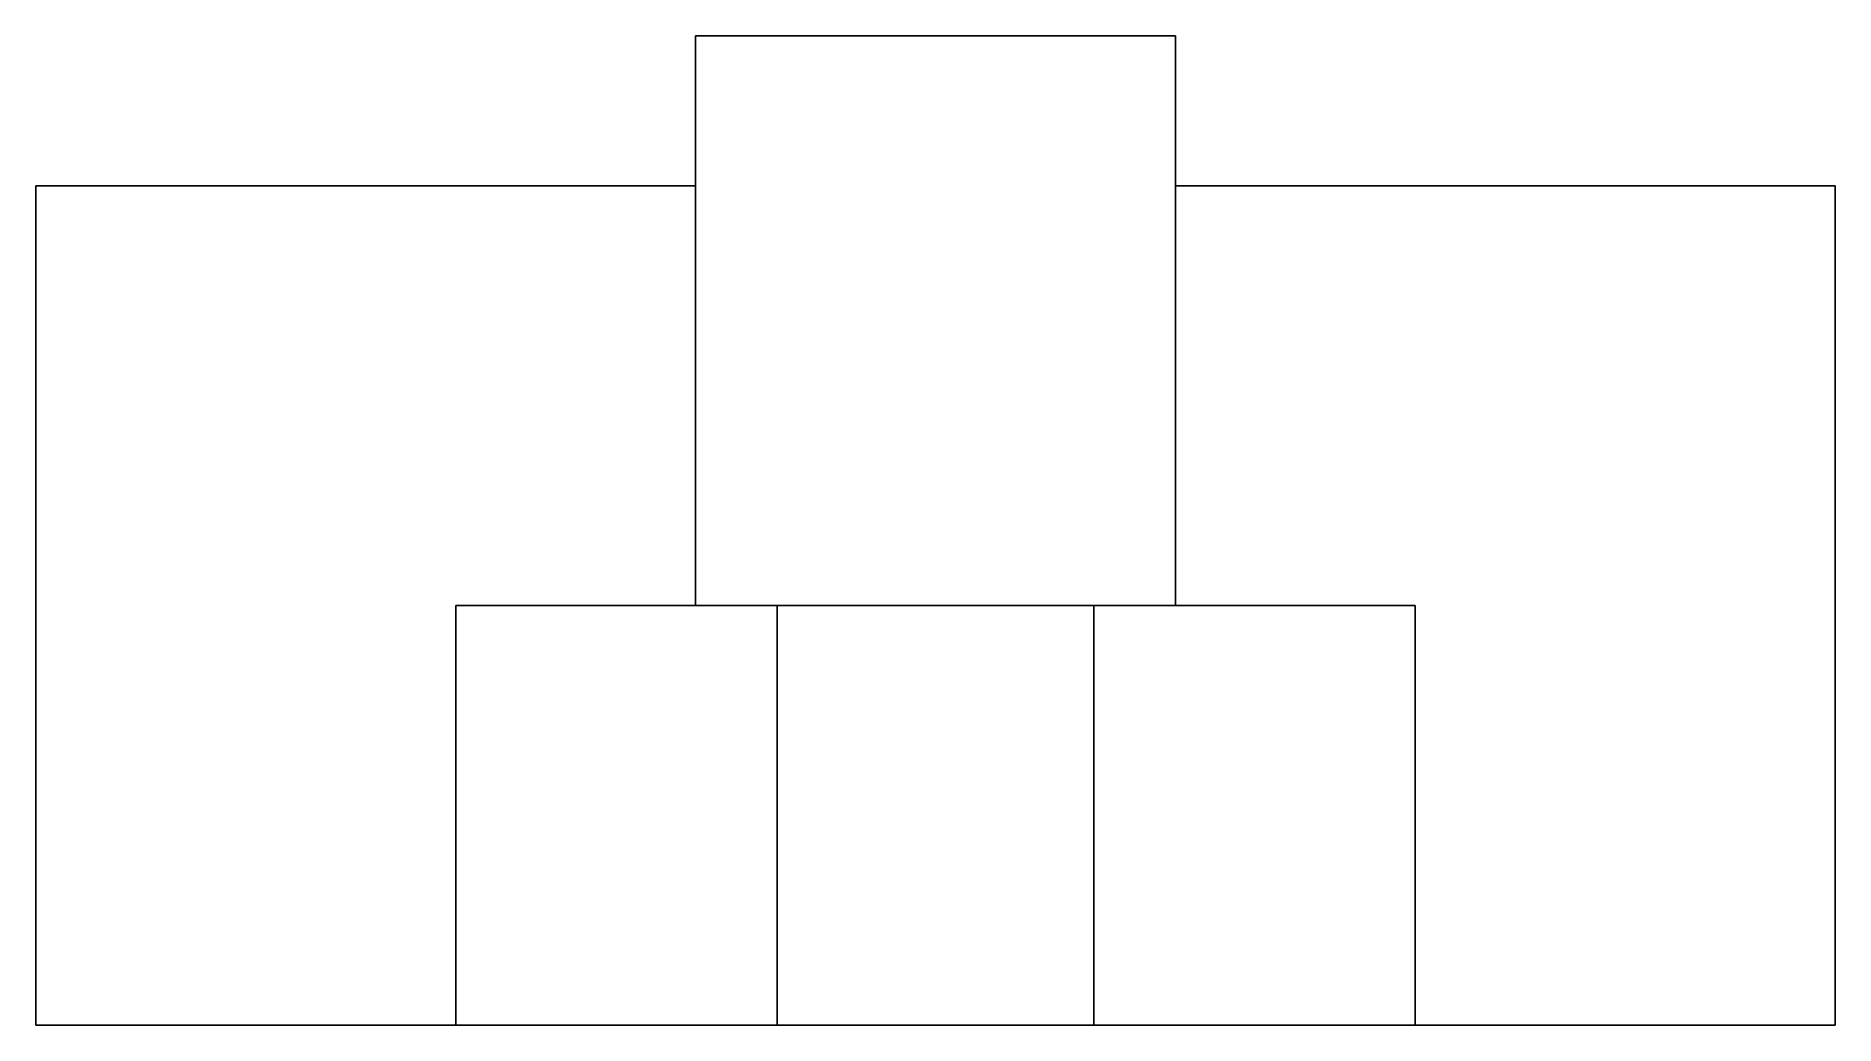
# Model space of a CAD drawing. Header units: metres. Extents: x -15 to 15, y 0 to 16.5.
import ezdxf

# ---------------------------------------------------------------- set-up
doc = ezdxf.new("R2010")
doc.units = ezdxf.units.M

msp = doc.modelspace()

# ---------------------------------------------------------------- linework, layer by layer
for points in [[(4, 16.5), (3.84, 16.5), (3.68, 16.5), (3.52, 16.5), (3.36, 16.5), (3.2, 16.5), (3.04, 16.5), (2.88, 16.5), (2.72, 16.5), (2.56, 16.5), (2.4, 16.5), (2.24, 16.5), (2.08, 16.5), (1.92, 16.5), (1.76, 16.5), (1.6, 16.5), (1.44, 16.5), (1.28, 16.5), (1.12, 16.5), (0.96, 16.5), (0.8, 16.5), (0.64, 16.5), (0.48, 16.5), (0.32, 16.5), (0.16, 16.5), (0, 16.5), (-0.16, 16.5), (-0.32, 16.5), (-0.48, 16.5), (-0.64, 16.5), (-0.8, 16.5), (-0.96, 16.5), (-1.12, 16.5), (-1.28, 16.5), (-1.44, 16.5), (-1.6, 16.5), (-1.76, 16.5), (-1.92, 16.5), (-2.08, 16.5), (-2.24, 16.5), (-2.4, 16.5), (-2.56, 16.5), (-2.72, 16.5), (-2.88, 16.5), (-3.04, 16.5), (-3.2, 16.5), (-3.36, 16.5), (-3.52, 16.5), (-3.68, 16.5), (-3.84, 16.5), (-4, 16.5)], [(-4, 14.487), (-4, 14.561), (-4, 14.635), (-4, 14.708), (-4, 14.78), (-4, 14.849), (-4, 14.918), (-4, 14.988), (-4, 15.053), (-4, 15.118), (-4, 15.182), (-4, 15.246), (-4, 15.306), (-4, 15.366), (-4, 15.425), (-4, 15.482), (-4, 15.537), (-4, 15.591), (-4, 15.646), (-4, 15.695), (-4, 15.745), (-4, 15.795), (-4, 15.841), (-4, 15.885), (-4, 15.93), (-4, 15.974), (-4, 16.012), (-4, 16.051), (-4, 16.09), (-4, 16.126), (-4, 16.159), (-4, 16.192), (-4, 16.225), (-4, 16.253), (-4, 16.28), (-4, 16.307), (-4, 16.332), (-4, 16.354), (-4, 16.375), (-4, 16.396), (-4, 16.413), (-4, 16.428), (-4, 16.443), (-4, 16.458), (-4, 16.467), (-4, 16.476), (-4, 16.485), (-4, 16.491), (-4, 16.494), (-4, 16.497), (-4, 16.5)], [(4, 16.5), (4, 16.497), (4, 16.494), (4, 16.491), (4, 16.485), (4, 16.476), (4, 16.467), (4, 16.458), (4, 16.443), (4, 16.428), (4, 16.413), (4, 16.396), (4, 16.375), (4, 16.354), (4, 16.332), (4, 16.307), (4, 16.28), (4, 16.253), (4, 16.225), (4, 16.192), (4, 16.159), (4, 16.126), (4, 16.09), (4, 16.051), (4, 16.012), (4, 15.974), (4, 15.93), (4, 15.885), (4, 15.841), (4, 15.795), (4, 15.745), (4, 15.695), (4, 15.646), (4, 15.591), (4, 15.537), (4, 15.482), (4, 15.425), (4, 15.366), (4, 15.306), (4, 15.246), (4, 15.182), (4, 15.118), (4, 15.053), (4, 14.988), (4, 14.918), (4, 14.849), (4, 14.78), (4, 14.708), (4, 14.635), (4, 14.561), (4, 14.487)], [(-4, 14), (-4, 14.01), (-4, 14.019), (-4, 14.029), (-4, 14.039), (-4, 14.049), (-4, 14.058), (-4, 14.068), (-4, 14.078), (-4, 14.088), (-4, 14.097), (-4, 14.107), (-4, 14.117), (-4, 14.127), (-4, 14.136), (-4, 14.146), (-4, 14.156), (-4, 14.166), (-4, 14.175), (-4, 14.185), (-4, 14.195), (-4, 14.205), (-4, 14.214), (-4, 14.224), (-4, 14.234), (-4, 14.244), (-4, 14.253), (-4, 14.263), (-4, 14.273), (-4, 14.283), (-4, 14.292), (-4, 14.302), (-4, 14.312), (-4, 14.322), (-4, 14.331), (-4, 14.341), (-4, 14.351), (-4, 14.361), (-4, 14.37), (-4, 14.38), (-4, 14.39), (-4, 14.4), (-4, 14.409), (-4, 14.419), (-4, 14.429), (-4, 14.439), (-4, 14.448), (-4, 14.458), (-4, 14.468), (-4, 14.478), (-4, 14.487)], [(4, 14), (4, 14.01), (4, 14.019), (4, 14.029), (4, 14.039), (4, 14.049), (4, 14.058), (4, 14.068), (4, 14.078), (4, 14.088), (4, 14.097), (4, 14.107), (4, 14.117), (4, 14.127), (4, 14.136), (4, 14.146), (4, 14.156), (4, 14.166), (4, 14.175), (4, 14.185), (4, 14.195), (4, 14.205), (4, 14.214), (4, 14.224), (4, 14.234), (4, 14.244), (4, 14.253), (4, 14.263), (4, 14.273), (4, 14.283), (4, 14.292), (4, 14.302), (4, 14.312), (4, 14.322), (4, 14.331), (4, 14.341), (4, 14.351), (4, 14.361), (4, 14.37), (4, 14.38), (4, 14.39), (4, 14.4), (4, 14.409), (4, 14.419), (4, 14.429), (4, 14.439), (4, 14.448), (4, 14.458), (4, 14.468), (4, 14.478), (4, 14.487)], [(-15, 0), (-15, 0.28), (-15, 0.56), (-15, 0.84), (-15, 1.12), (-15, 1.4), (-15, 1.68), (-15, 1.96), (-15, 2.24), (-15, 2.52), (-15, 2.8), (-15, 3.08), (-15, 3.36), (-15, 3.64), (-15, 3.92), (-15, 4.2), (-15, 4.48), (-15, 4.76), (-15, 5.04), (-15, 5.32), (-15, 5.6), (-15, 5.88), (-15, 6.16), (-15, 6.44), (-15, 6.72), (-15, 7), (-15, 7.28), (-15, 7.56), (-15, 7.84), (-15, 8.12), (-15, 8.4), (-15, 8.68), (-15, 8.96), (-15, 9.24), (-15, 9.52), (-15, 9.8), (-15, 10.08), (-15, 10.36), (-15, 10.64), (-15, 10.92), (-15, 11.2), (-15, 11.48), (-15, 11.76), (-15, 12.04), (-15, 12.32), (-15, 12.6), (-15, 12.88), (-15, 13.16), (-15, 13.44), (-15, 13.72), (-15, 14)], [(-15, 14), (-14.78, 14), (-14.56, 14), (-14.34, 14), (-14.12, 14), (-13.9, 14), (-13.68, 14), (-13.46, 14), (-13.24, 14), (-13.02, 14), (-12.8, 14), (-12.58, 14), (-12.36, 14), (-12.14, 14), (-11.92, 14), (-11.7, 14), (-11.48, 14), (-11.26, 14), (-11.04, 14), (-10.82, 14), (-10.6, 14), (-10.38, 14), (-10.16, 14), (-9.94, 14), (-9.72, 14), (-9.5, 14), (-9.28, 14), (-9.06, 14), (-8.84, 14), (-8.62, 14), (-8.4, 14), (-8.18, 14), (-7.96, 14), (-7.74, 14), (-7.52, 14), (-7.3, 14), (-7.08, 14), (-6.86, 14), (-6.64, 14), (-6.42, 14), (-6.2, 14), (-5.98, 14), (-5.76, 14), (-5.54, 14), (-5.32, 14), (-5.1, 14), (-4.88, 14), (-4.66, 14), (-4.44, 14), (-4.22, 14), (-4, 14)], [(-4, 7), (-4, 7.14), (-4, 7.28), (-4, 7.42), (-4, 7.56), (-4, 7.7), (-4, 7.84), (-4, 7.98), (-4, 8.12), (-4, 8.26), (-4, 8.4), (-4, 8.54), (-4, 8.68), (-4, 8.82), (-4, 8.96), (-4, 9.1), (-4, 9.24), (-4, 9.38), (-4, 9.52), (-4, 9.66), (-4, 9.8), (-4, 9.94), (-4, 10.08), (-4, 10.22), (-4, 10.36), (-4, 10.5), (-4, 10.64), (-4, 10.78), (-4, 10.92), (-4, 11.06), (-4, 11.2), (-4, 11.34), (-4, 11.48), (-4, 11.62), (-4, 11.76), (-4, 11.9), (-4, 12.04), (-4, 12.18), (-4, 12.32), (-4, 12.46), (-4, 12.6), (-4, 12.74), (-4, 12.88), (-4, 13.02), (-4, 13.16), (-4, 13.3), (-4, 13.44), (-4, 13.58), (-4, 13.72), (-4, 13.86), (-4, 14)], [(15, 14), (14.78, 14), (14.56, 14), (14.34, 14), (14.12, 14), (13.9, 14), (13.68, 14), (13.46, 14), (13.24, 14), (13.02, 14), (12.8, 14), (12.58, 14), (12.36, 14), (12.14, 14), (11.92, 14), (11.7, 14), (11.48, 14), (11.26, 14), (11.04, 14), (10.82, 14), (10.6, 14), (10.38, 14), (10.16, 14), (9.94, 14), (9.72, 14), (9.5, 14), (9.28, 14), (9.06, 14), (8.84, 14), (8.62, 14), (8.4, 14), (8.18, 14), (7.96, 14), (7.74, 14), (7.52, 14), (7.3, 14), (7.08, 14), (6.86, 14), (6.64, 14), (6.42, 14), (6.2, 14), (5.98, 14), (5.76, 14), (5.54, 14), (5.32, 14), (5.1, 14), (4.88, 14), (4.66, 14), (4.44, 14), (4.22, 14), (4, 14)], [(4, 14), (4, 13.86), (4, 13.72), (4, 13.58), (4, 13.44), (4, 13.3), (4, 13.16), (4, 13.02), (4, 12.88), (4, 12.74), (4, 12.6), (4, 12.46), (4, 12.32), (4, 12.18), (4, 12.04), (4, 11.9), (4, 11.76), (4, 11.62), (4, 11.48), (4, 11.34), (4, 11.2), (4, 11.06), (4, 10.92), (4, 10.78), (4, 10.64), (4, 10.5), (4, 10.36), (4, 10.22), (4, 10.08), (4, 9.94), (4, 9.8), (4, 9.66), (4, 9.52), (4, 9.38), (4, 9.24), (4, 9.1), (4, 8.96), (4, 8.82), (4, 8.68), (4, 8.54), (4, 8.4), (4, 8.26), (4, 8.12), (4, 7.98), (4, 7.84), (4, 7.7), (4, 7.56), (4, 7.42), (4, 7.28), (4, 7.14), (4, 7)], [(15, 14), (15, 13.72), (15, 13.44), (15, 13.16), (15, 12.88), (15, 12.6), (15, 12.32), (15, 12.04), (15, 11.76), (15, 11.48), (15, 11.2), (15, 10.92), (15, 10.64), (15, 10.36), (15, 10.08), (15, 9.8), (15, 9.52), (15, 9.24), (15, 8.96), (15, 8.68), (15, 8.4), (15, 8.12), (15, 7.84), (15, 7.56), (15, 7.28), (15, 7), (15, 6.72), (15, 6.44), (15, 6.16), (15, 5.88), (15, 5.6), (15, 5.32), (15, 5.04), (15, 4.76), (15, 4.48), (15, 4.2), (15, 3.92), (15, 3.64), (15, 3.36), (15, 3.08), (15, 2.8), (15, 2.52), (15, 2.24), (15, 1.96), (15, 1.68), (15, 1.4), (15, 1.12), (15, 0.84), (15, 0.56), (15, 0.28), (15, 0)], [(-8, 0), (-8, 0.14), (-8, 0.28), (-8, 0.42), (-8, 0.56), (-8, 0.7), (-8, 0.84), (-8, 0.98), (-8, 1.12), (-8, 1.26), (-8, 1.4), (-8, 1.54), (-8, 1.68), (-8, 1.82), (-8, 1.96), (-8, 2.1), (-8, 2.24), (-8, 2.38), (-8, 2.52), (-8, 2.66), (-8, 2.8), (-8, 2.94), (-8, 3.08), (-8, 3.22), (-8, 3.36), (-8, 3.5), (-8, 3.64), (-8, 3.78), (-8, 3.92), (-8, 4.06), (-8, 4.2), (-8, 4.34), (-8, 4.48), (-8, 4.62), (-8, 4.76), (-8, 4.9), (-8, 5.04), (-8, 5.18), (-8, 5.32), (-8, 5.46), (-8, 5.6), (-8, 5.74), (-8, 5.88), (-8, 6.02), (-8, 6.16), (-8, 6.3), (-8, 6.44), (-8, 6.58), (-8, 6.72), (-8, 6.86), (-8, 7)], [(-8, 7), (-7.92, 7), (-7.84, 7), (-7.76, 7), (-7.68, 7), (-7.6, 7), (-7.52, 7), (-7.44, 7), (-7.36, 7), (-7.28, 7), (-7.2, 7), (-7.12, 7), (-7.04, 7), (-6.96, 7), (-6.88, 7), (-6.8, 7), (-6.72, 7), (-6.64, 7), (-6.56, 7), (-6.48, 7), (-6.4, 7), (-6.32, 7), (-6.24, 7), (-6.16, 7), (-6.08, 7), (-6, 7), (-5.92, 7), (-5.84, 7), (-5.76, 7), (-5.68, 7), (-5.6, 7), (-5.52, 7), (-5.44, 7), (-5.36, 7), (-5.28, 7), (-5.2, 7), (-5.12, 7), (-5.04, 7), (-4.96, 7), (-4.88, 7), (-4.8, 7), (-4.72, 7), (-4.64, 7), (-4.56, 7), (-4.48, 7), (-4.4, 7), (-4.32, 7), (-4.24, 7), (-4.16, 7), (-4.08, 7), (-4, 7)], [(-2.641, 7), (-2.669, 7), (-2.696, 7), (-2.723, 7), (-2.75, 7), (-2.777, 7), (-2.804, 7), (-2.832, 7), (-2.859, 7), (-2.886, 7), (-2.913, 7), (-2.94, 7), (-2.967, 7), (-2.995, 7), (-3.022, 7), (-3.049, 7), (-3.076, 7), (-3.103, 7), (-3.131, 7), (-3.158, 7), (-3.185, 7), (-3.212, 7), (-3.239, 7), (-3.266, 7), (-3.294, 7), (-3.321, 7), (-3.348, 7), (-3.375, 7), (-3.402, 7), (-3.429, 7), (-3.457, 7), (-3.484, 7), (-3.511, 7), (-3.538, 7), (-3.565, 7), (-3.592, 7), (-3.62, 7), (-3.647, 7), (-3.674, 7), (-3.701, 7), (-3.728, 7), (-3.755, 7), (-3.783, 7), (-3.81, 7), (-3.837, 7), (-3.864, 7), (-3.891, 7), (-3.918, 7), (-3.946, 7), (-3.973, 7), (-4, 7)], [(2.641, 7), (2.536, 7), (2.43, 7), (2.324, 7), (2.219, 7), (2.113, 7), (2.007, 7), (1.902, 7), (1.796, 7), (1.691, 7), (1.585, 7), (1.479, 7), (1.374, 7), (1.268, 7), (1.162, 7), (1.057, 7), (0.951, 7), (0.845, 7), (0.74, 7), (0.634, 7), (0.528, 7), (0.423, 7), (0.317, 7), (0.211, 7), (0.106, 7), (0, 7), (-0.106, 7), (-0.211, 7), (-0.317, 7), (-0.423, 7), (-0.528, 7), (-0.634, 7), (-0.74, 7), (-0.845, 7), (-0.951, 7), (-1.057, 7), (-1.162, 7), (-1.268, 7), (-1.374, 7), (-1.479, 7), (-1.585, 7), (-1.691, 7), (-1.796, 7), (-1.902, 7), (-2.007, 7), (-2.113, 7), (-2.219, 7), (-2.324, 7), (-2.43, 7), (-2.536, 7), (-2.641, 7)], [(-2.641, 0), (-2.641, 0.14), (-2.641, 0.28), (-2.641, 0.42), (-2.641, 0.56), (-2.641, 0.7), (-2.641, 0.84), (-2.641, 0.98), (-2.641, 1.12), (-2.641, 1.26), (-2.641, 1.4), (-2.641, 1.54), (-2.641, 1.68), (-2.641, 1.82), (-2.641, 1.96), (-2.641, 2.1), (-2.641, 2.24), (-2.641, 2.38), (-2.641, 2.52), (-2.641, 2.66), (-2.641, 2.8), (-2.641, 2.94), (-2.641, 3.08), (-2.641, 3.22), (-2.641, 3.36), (-2.641, 3.5), (-2.641, 3.64), (-2.641, 3.78), (-2.641, 3.92), (-2.641, 4.06), (-2.641, 4.2), (-2.641, 4.34), (-2.641, 4.48), (-2.641, 4.62), (-2.641, 4.76), (-2.641, 4.9), (-2.641, 5.04), (-2.641, 5.18), (-2.641, 5.32), (-2.641, 5.46), (-2.641, 5.6), (-2.641, 5.74), (-2.641, 5.88), (-2.641, 6.02), (-2.641, 6.16), (-2.641, 6.3), (-2.641, 6.44), (-2.641, 6.58), (-2.641, 6.72), (-2.641, 6.86), (-2.641, 7)], [(4, 7), (3.973, 7), (3.946, 7), (3.918, 7), (3.891, 7), (3.864, 7), (3.837, 7), (3.81, 7), (3.783, 7), (3.755, 7), (3.728, 7), (3.701, 7), (3.674, 7), (3.647, 7), (3.62, 7), (3.592, 7), (3.565, 7), (3.538, 7), (3.511, 7), (3.484, 7), (3.457, 7), (3.429, 7), (3.402, 7), (3.375, 7), (3.348, 7), (3.321, 7), (3.294, 7), (3.266, 7), (3.239, 7), (3.212, 7), (3.185, 7), (3.158, 7), (3.131, 7), (3.103, 7), (3.076, 7), (3.049, 7), (3.022, 7), (2.995, 7), (2.967, 7), (2.94, 7), (2.913, 7), (2.886, 7), (2.859, 7), (2.832, 7), (2.804, 7), (2.777, 7), (2.75, 7), (2.723, 7), (2.696, 7), (2.669, 7), (2.641, 7)], [(2.641, 0), (2.641, 0.14), (2.641, 0.28), (2.641, 0.42), (2.641, 0.56), (2.641, 0.7), (2.641, 0.84), (2.641, 0.98), (2.641, 1.12), (2.641, 1.26), (2.641, 1.4), (2.641, 1.54), (2.641, 1.68), (2.641, 1.82), (2.641, 1.96), (2.641, 2.1), (2.641, 2.24), (2.641, 2.38), (2.641, 2.52), (2.641, 2.66), (2.641, 2.8), (2.641, 2.94), (2.641, 3.08), (2.641, 3.22), (2.641, 3.36), (2.641, 3.5), (2.641, 3.64), (2.641, 3.78), (2.641, 3.92), (2.641, 4.06), (2.641, 4.2), (2.641, 4.34), (2.641, 4.48), (2.641, 4.62), (2.641, 4.76), (2.641, 4.9), (2.641, 5.04), (2.641, 5.18), (2.641, 5.32), (2.641, 5.46), (2.641, 5.6), (2.641, 5.74), (2.641, 5.88), (2.641, 6.02), (2.641, 6.16), (2.641, 6.3), (2.641, 6.44), (2.641, 6.58), (2.641, 6.72), (2.641, 6.86), (2.641, 7)], [(8, 7), (7.92, 7), (7.84, 7), (7.76, 7), (7.68, 7), (7.6, 7), (7.52, 7), (7.44, 7), (7.36, 7), (7.28, 7), (7.2, 7), (7.12, 7), (7.04, 7), (6.96, 7), (6.88, 7), (6.8, 7), (6.72, 7), (6.64, 7), (6.56, 7), (6.48, 7), (6.4, 7), (6.32, 7), (6.24, 7), (6.16, 7), (6.08, 7), (6, 7), (5.92, 7), (5.84, 7), (5.76, 7), (5.68, 7), (5.6, 7), (5.52, 7), (5.44, 7), (5.36, 7), (5.28, 7), (5.2, 7), (5.12, 7), (5.04, 7), (4.96, 7), (4.88, 7), (4.8, 7), (4.72, 7), (4.64, 7), (4.56, 7), (4.48, 7), (4.4, 7), (4.32, 7), (4.24, 7), (4.16, 7), (4.08, 7), (4, 7)], [(8, 0), (8, 0.14), (8, 0.28), (8, 0.42), (8, 0.56), (8, 0.7), (8, 0.84), (8, 0.98), (8, 1.12), (8, 1.26), (8, 1.4), (8, 1.54), (8, 1.68), (8, 1.82), (8, 1.96), (8, 2.1), (8, 2.24), (8, 2.38), (8, 2.52), (8, 2.66), (8, 2.8), (8, 2.94), (8, 3.08), (8, 3.22), (8, 3.36), (8, 3.5), (8, 3.64), (8, 3.78), (8, 3.92), (8, 4.06), (8, 4.2), (8, 4.34), (8, 4.48), (8, 4.62), (8, 4.76), (8, 4.9), (8, 5.04), (8, 5.18), (8, 5.32), (8, 5.46), (8, 5.6), (8, 5.74), (8, 5.88), (8, 6.02), (8, 6.16), (8, 6.3), (8, 6.44), (8, 6.58), (8, 6.72), (8, 6.86), (8, 7)], [(-8, 0), (-8.14, 0), (-8.28, 0), (-8.42, 0), (-8.56, 0), (-8.7, 0), (-8.84, 0), (-8.98, 0), (-9.12, 0), (-9.26, 0), (-9.4, 0), (-9.54, 0), (-9.68, 0), (-9.82, 0), (-9.96, 0), (-10.1, 0), (-10.24, 0), (-10.38, 0), (-10.52, 0), (-10.66, 0), (-10.8, 0), (-10.94, 0), (-11.08, 0), (-11.22, 0), (-11.36, 0), (-11.5, 0), (-11.64, 0), (-11.78, 0), (-11.92, 0), (-12.06, 0), (-12.2, 0), (-12.34, 0), (-12.48, 0), (-12.62, 0), (-12.76, 0), (-12.9, 0), (-13.04, 0), (-13.18, 0), (-13.32, 0), (-13.46, 0), (-13.6, 0), (-13.74, 0), (-13.88, 0), (-14.02, 0), (-14.16, 0), (-14.3, 0), (-14.44, 0), (-14.58, 0), (-14.72, 0), (-14.86, 0), (-15, 0)], [(-2.641, 0), (-2.749, 0), (-2.856, 0), (-2.963, 0), (-3.07, 0), (-3.177, 0), (-3.284, 0), (-3.392, 0), (-3.499, 0), (-3.606, 0), (-3.713, 0), (-3.82, 0), (-3.927, 0), (-4.035, 0), (-4.142, 0), (-4.249, 0), (-4.356, 0), (-4.463, 0), (-4.571, 0), (-4.678, 0), (-4.785, 0), (-4.892, 0), (-4.999, 0), (-5.106, 0), (-5.214, 0), (-5.321, 0), (-5.428, 0), (-5.535, 0), (-5.642, 0), (-5.749, 0), (-5.857, 0), (-5.964, 0), (-6.071, 0), (-6.178, 0), (-6.285, 0), (-6.392, 0), (-6.5, 0), (-6.607, 0), (-6.714, 0), (-6.821, 0), (-6.928, 0), (-7.035, 0), (-7.143, 0), (-7.25, 0), (-7.357, 0), (-7.464, 0), (-7.571, 0), (-7.678, 0), (-7.786, 0), (-7.893, 0), (-8, 0)], [(2.641, 0), (2.536, 0), (2.43, 0), (2.324, 0), (2.219, 0), (2.113, 0), (2.007, 0), (1.902, 0), (1.796, 0), (1.691, 0), (1.585, 0), (1.479, 0), (1.374, 0), (1.268, 0), (1.162, 0), (1.057, 0), (0.951, 0), (0.845, 0), (0.74, 0), (0.634, 0), (0.528, 0), (0.423, 0), (0.317, 0), (0.211, 0), (0.106, 0), (0, 0), (-0.106, 0), (-0.211, 0), (-0.317, 0), (-0.423, 0), (-0.528, 0), (-0.634, 0), (-0.74, 0), (-0.845, 0), (-0.951, 0), (-1.057, 0), (-1.162, 0), (-1.268, 0), (-1.374, 0), (-1.479, 0), (-1.585, 0), (-1.691, 0), (-1.796, 0), (-1.902, 0), (-2.007, 0), (-2.113, 0), (-2.219, 0), (-2.324, 0), (-2.43, 0), (-2.536, 0), (-2.641, 0)], [(8, 0), (7.893, 0), (7.786, 0), (7.678, 0), (7.571, 0), (7.464, 0), (7.357, 0), (7.25, 0), (7.143, 0), (7.035, 0), (6.928, 0), (6.821, 0), (6.714, 0), (6.607, 0), (6.5, 0), (6.392, 0), (6.285, 0), (6.178, 0), (6.071, 0), (5.964, 0), (5.857, 0), (5.749, 0), (5.642, 0), (5.535, 0), (5.428, 0), (5.321, 0), (5.214, 0), (5.106, 0), (4.999, 0), (4.892, 0), (4.785, 0), (4.678, 0), (4.571, 0), (4.463, 0), (4.356, 0), (4.249, 0), (4.142, 0), (4.035, 0), (3.927, 0), (3.82, 0), (3.713, 0), (3.606, 0), (3.499, 0), (3.392, 0), (3.284, 0), (3.177, 0), (3.07, 0), (2.963, 0), (2.856, 0), (2.749, 0), (2.641, 0)], [(15, 0), (14.86, 0), (14.72, 0), (14.58, 0), (14.44, 0), (14.3, 0), (14.16, 0), (14.02, 0), (13.88, 0), (13.74, 0), (13.6, 0), (13.46, 0), (13.32, 0), (13.18, 0), (13.04, 0), (12.9, 0), (12.76, 0), (12.62, 0), (12.48, 0), (12.34, 0), (12.2, 0), (12.06, 0), (11.92, 0), (11.78, 0), (11.64, 0), (11.5, 0), (11.36, 0), (11.22, 0), (11.08, 0), (10.94, 0), (10.8, 0), (10.66, 0), (10.52, 0), (10.38, 0), (10.24, 0), (10.1, 0), (9.96, 0), (9.82, 0), (9.68, 0), (9.54, 0), (9.4, 0), (9.26, 0), (9.12, 0), (8.98, 0), (8.84, 0), (8.7, 0), (8.56, 0), (8.42, 0), (8.28, 0), (8.14, 0), (8, 0)]]:
    msp.add_lwpolyline(points)

doc.saveas('drawing.dxf')
